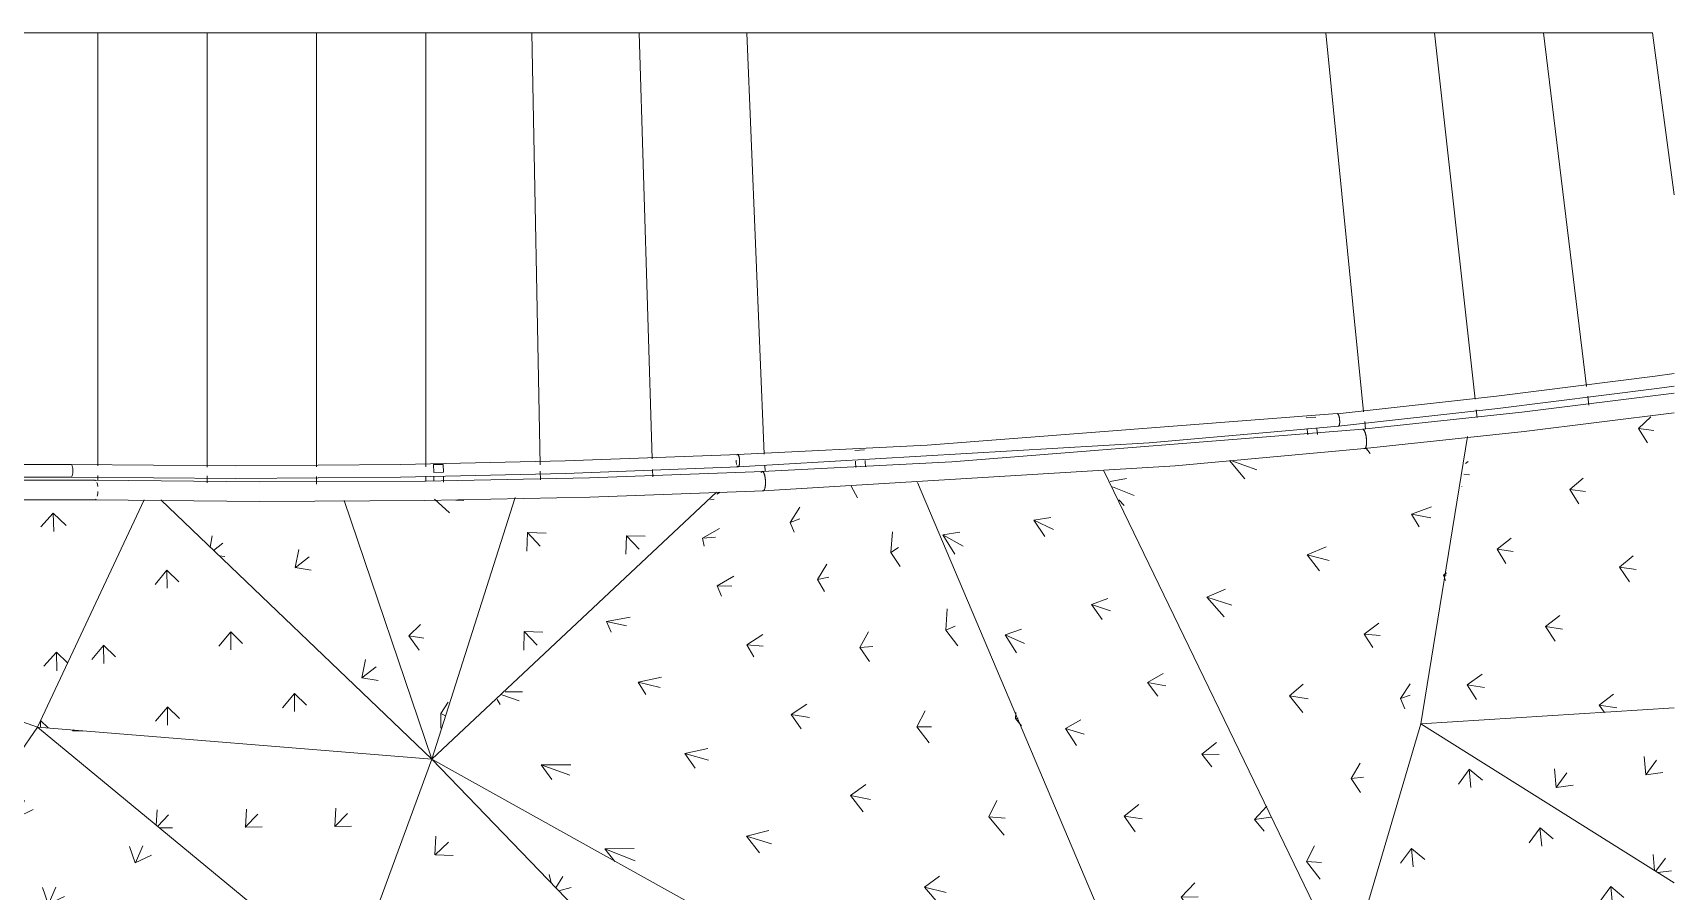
# Model space of a CAD drawing. Header units: millimetres. Extents: x -57519 to 497916, y -349472 to 446842.
# Drawn here: x 421262 to 425468, y 2126 to 4326 of the extents above; entities that cross this region are included whole.
import ezdxf

# ---------------------------------------------------------------- set-up
doc = ezdxf.new("R2010")
doc.units = ezdxf.units.MM
for name, color, linetype, lineweight in [('A-FLOR', 192, 'Continuous', 5), ('A-FLOR-HRAL', 11, 'Continuous', 5), ('A-FLOR-PATT', 8, 'Continuous', 5)]:
    doc.layers.add(name, color=color, linetype=linetype, lineweight=lineweight)

# ---------------------------------------------------------------- blocks, each defined once
blk = doc.blocks.new('Railings 6 - Railings 6-15750741-G_F SINGLE OCCUPANCY DIAGRAM')
at = {"layer": 'A-FLOR-HRAL'}
for p, q in [((95139.3, 3341.5), (95114.4, 3339.3)), ((95117, 3309.5), (95116.8, 3312)), ((95118.2, 3296), (95117, 3309.5)), ((95141.7, 3314.2), (95141.9, 3311.7)), ((95141.9, 3311.7), (95143.2, 3297.1)), ((93982.7, 3257.4), (93957.7, 3256.1)), ((91949.4, 3219.7), (90443.7, 3219.7)), ((92902.9, 3220.1), (92877.9, 3219.7)), ((92878.3, 3199.7), (92877.9, 3219.7)), ((92878.3, 3199.7), (92903.3, 3200.1)), ((92902.9, 3220.1), (92903.3, 3200.1)), ((93959.3, 3226.1), (93959.2, 3228.7)), ((93960.1, 3212.3), (93959.3, 3226.1)), ((93984.1, 3230), (93984.3, 3227.4)), ((93984.3, 3227.4), (93985, 3214)), ((90443.7, 3187.7), (91949.2, 3187.7)), ((92011, 3179.3), (90510.3, 3179.3)), ((91949.8, 3187.8), (91948.6, 3187.8)), ((92010.1, 3179.1), (92011.9, 3179.1)), ((92878.7, 3176.8), (92878.4, 3189.7)), ((92903.4, 3190.1), (92903.7, 3174.2)), ((90510.3, 3129.3), (92010.6, 3129.3)), ((92011.5, 3129.5), (92009.7, 3129.5)), ((92013.3, 3131.2), (92011.5, 3129.5))]:
    blk.add_line(p, q, dxfattribs=at)
at = {"layer": 'A-FLOR-HRAL', "flags": 128}
for points in [[(95193.9, 3350.1), (95601.7, 3395), (96008.8, 3446.2), (96057.4, 3453.1)], [(95197.1, 3318.3), (95605.2, 3363.2), (96012.5, 3414.4), (96057.4, 3420.8)], [(95259.1, 3310.2), (95667.2, 3354.3), (96057.4, 3402.6)], [(95193.9, 3350.2), (94142.6, 3269), (93657.1, 3245.7)], [(95264.1, 3260.5), (95672.6, 3304.6), (96057.4, 3352.2)], [(93658.4, 3213.8), (94712.3, 3275.6), (95197.1, 3318.3)], [(95259.2, 3310.2), (94206.2, 3226.5), (93720.5, 3202.1)], [(91949.4, 3219.7), (92371.4, 3216.4), (92793.4, 3219.5), (93215.3, 3229), (93637, 3244.8), (93657.1, 3245.7)], [(93722.6, 3152.1), (94778.9, 3216.6), (95264.1, 3260.5)], [(91948.9, 3219.5), (91950, 3219.5), (91951.2, 3218.4), (91952.2, 3216.3), (91953, 3213.4), (91953.5, 3209.8), (91953.8, 3205.7), (91953.8, 3201.5), (91953.4, 3197.5), (91952.8, 3193.9), (91952, 3191), (91950.9, 3188.9), (91949.8, 3187.8)], [(91949.2, 3187.7), (92371.4, 3184.4), (92793.6, 3187.5), (93215.7, 3197), (93637.7, 3212.8), (93658.4, 3213.7)], [(92011, 3179.3), (92433.1, 3175.2), (92855.3, 3177.5), (93277.4, 3186.1), (93699.3, 3201.2), (93720.4, 3202.1)], [(92015.3, 3174.1), (92016.5, 3169.5), (92017.4, 3163.8)], [(92010.6, 3129.3), (92433.1, 3125.2), (92855.6, 3127.5), (93278.1, 3136.1), (93700.4, 3151.2), (93722.6, 3152.1)], [(92017.8, 3151), (92017.2, 3144.7), (92016.3, 3139)]]:
    blk.add_lwpolyline(points, dxfattribs=at)
at = {"layer": 'A-FLOR-HRAL'}
for points, knots in [([(95197.5, 3318.4), (95198.2, 3318.8), (95199, 3319.9), (95199.6, 3322.4), (95199.9, 3324.1), (95200.1, 3325.5), (95200.2, 3327.1), (95200.2, 3328.7), (95200.2, 3330.4), (95200.2, 3332.1), (95200, 3333.9), (95199.8, 3336.2), (95199.4, 3338.9), (95198.8, 3341.7), (95198.2, 3344.1), (95197.4, 3346.1), (95196.4, 3348.4), (95195, 3350.1), (95194, 3350.3), (95193.5, 3350)], [-1, -1, -1, -1, -0.861111, -0.791667, -0.756944, -0.722222, -0.6875, -0.652778, -0.618056, -0.583333, -0.548611, -0.513889, -0.444444, -0.388889, -0.333333, -0.277778, -0.222222, -0.111111, 0, 0, 0, 0]), ([(95196.2, 3348.5), (95196.3, 3348.3), (95196.5, 3347.9), (95196.9, 3347.2), (95197.4, 3346.1), (95197.9, 3344.8), (95198.5, 3343.1), (95199, 3340.9), (95199.4, 3338.8), (95199.8, 3336.5), (95200.1, 3333.7), (95200.2, 3330.7), (95200.2, 3328), (95200.1, 3325.5), (95199.7, 3322.6), (95198.9, 3319.7), (95198, 3318.7), (95197.5, 3318.4)], [-0.8081348, -0.8081348, -0.8081348, -0.8081348, -0.7916667, -0.7569444, -0.7222222, -0.6875, -0.6527778, -0.5833333, -0.5486111, -0.5138889, -0.4444444, -0.3888889, -0.3333333, -0.2777778, -0.2222222, -0.1111111, 0, 0, 0, 0]), ([(95258.5, 3310), (95259.4, 3310.5), (95261, 3310), (95262.9, 3307.5), (95263.9, 3305.6), (95264.6, 3303.9), (95265.4, 3302), (95266.2, 3299.2), (95267.1, 3295.9), (95267.7, 3292.5), (95268.1, 3289.8), (95268.5, 3287), (95268.8, 3284.4), (95268.9, 3282.1), (95269, 3279.9), (95269, 3277.7), (95269, 3275.7), (95268.9, 3273.7), (95268.8, 3271.8), (95268.6, 3270), (95268.3, 3267.8), (95267.7, 3265.4), (95266.9, 3263.1), (95265.9, 3261.5), (95265.2, 3260.9), (95264.8, 3260.7)], [-1, -1, -1, -1, -0.861111, -0.791667, -0.756944, -0.722222, -0.6875, -0.652778, -0.583333, -0.548611, -0.513889, -0.479167, -0.444444, -0.416667, -0.388889, -0.361111, -0.333333, -0.305556, -0.277778, -0.25, -0.222222, -0.166667, -0.111111, -0.055556, 0, 0, 0, 0]), ([(95267.6, 3293), (95267.5, 3293.7), (95267.2, 3295), (95266.8, 3297), (95266.3, 3298.9), (95265.8, 3300.7), (95265.2, 3302.3), (95264.4, 3304.4), (95263.4, 3306.6), (95262.2, 3308.5), (95260.4, 3310.2), (95259.2, 3310.4), (95258.5, 3310)], [-0.4443693, -0.4443693, -0.4443693, -0.4443693, -0.4166667, -0.3888889, -0.3611111, -0.3333333, -0.3055556, -0.2777778, -0.2222222, -0.1666667, -0.1111111, 0, 0, 0, 0]), ([(95268.8, 3284.2), (95268.7, 3284.4), (95268.6, 3285.5), (95268.4, 3287.5), (95268.1, 3290.3), (95267.8, 3292.1), (95267.6, 3293)], [-0.5554591, -0.5554591, -0.5554591, -0.5554591, -0.5486111, -0.5138889, -0.4791667, -0.4444444, -0.4444444, -0.4444444, -0.4444444]), ([(95268.3, 3268.4), (95268.4, 3268.8), (95268.6, 3269.8), (95268.8, 3271.8), (95269, 3274.2), (95269, 3276.6), (95269, 3279.3), (95268.9, 3281.9), (95268.8, 3283.5), (95268.8, 3284.2)], [-0.7776446, -0.7776446, -0.7776446, -0.7776446, -0.7569444, -0.7222222, -0.6875, -0.6527778, -0.6180556, -0.5833333, -0.5555556, -0.5555556, -0.5555556, -0.5555556]), ([(93656.6, 3245.6), (93657.3, 3245.9), (93658.2, 3245.6), (93659.4, 3243.9), (93659.9, 3242.6), (93660.4, 3241.5), (93660.8, 3240.2), (93661.2, 3238.4), (93661.6, 3236.3), (93661.9, 3234.1), (93662.2, 3231.8), (93662.3, 3229), (93662.3, 3226), (93662.2, 3223.3), (93661.9, 3220.8), (93661.3, 3217.9), (93660.3, 3215.1), (93659.4, 3214.1), (93658.9, 3213.9)], [-1, -1, -1, -1, -0.861111, -0.791667, -0.756944, -0.722222, -0.6875, -0.652778, -0.583333, -0.548611, -0.513889, -0.444444, -0.388889, -0.333333, -0.277778, -0.222222, -0.111111, 0, 0, 0, 0]), ([(93658.9, 3213.8), (93659.5, 3214.1), (93660.4, 3215.2), (93661.2, 3217.7), (93661.6, 3219.4), (93661.9, 3220.8), (93662.1, 3222.3), (93662.2, 3223.9), (93662.3, 3225.6), (93662.3, 3227.4), (93662.3, 3229.1), (93662.2, 3231.5), (93661.9, 3234.2), (93661.5, 3237), (93661, 3239.4), (93660.4, 3241.5), (93659.9, 3242.6), (93659.7, 3243.1)], [-1, -1, -1, -1, -0.8611111, -0.7916667, -0.7569444, -0.7222222, -0.6875, -0.6527778, -0.6180556, -0.5833333, -0.5486111, -0.5138889, -0.4444444, -0.3888889, -0.3333333, -0.2777778, -0.2222222, -0.2222222, -0.2222222, -0.2222222]), ([(95264.8, 3260.7), (95265.8, 3261.2), (95267, 3262.9), (95268, 3266.6), (95268.3, 3268.1), (95268.3, 3268.4)], [-1, -1, -1, -1, -0.8611111, -0.7916667, -0.7777778, -0.7777778, -0.7777778, -0.7777778]), ([(93654.5, 3220.1), (93654.5, 3220.3), (93654.2, 3221.4), (93653.9, 3223.2), (93653.6, 3225.4), (93653.3, 3227.7), (93653.2, 3229.5), (93653.2, 3230.7)], [-0.6666667, -0.6666667, -0.6666667, -0.6666667, -0.6527778, -0.5833333, -0.5486111, -0.5138889, -0.4444444, -0.4444444, -0.4444444, -0.4444444]), ([(93653.2, 3230.7), (93653.2, 3230.6), (93653.2, 3229.9), (93653.3, 3228), (93653.5, 3225.3), (93654, 3222.4), (93654.3, 3220.8), (93654.5, 3220.1)], [-0.5555556, -0.5555556, -0.5555556, -0.5555556, -0.5486111, -0.5138889, -0.4444444, -0.3888889, -0.3333333, -0.3333333, -0.3333333, -0.3333333]), ([(93658.9, 3213.9), (93658.2, 3213.6), (93657.3, 3214), (93656.2, 3215.5), (93655.9, 3216.2), (93655.8, 3216.3)], [-1, -1, -1, -1, -0.8611111, -0.7916667, -0.7777778, -0.7777778, -0.7777778, -0.7777778]), ([(93719.7, 3201.9), (93720.8, 3202.3), (93722.3, 3201.8), (93724, 3199.2), (93724.9, 3197.2), (93725.6, 3195.5), (93726.2, 3193.5), (93727, 3190.7), (93727.6, 3187.3), (93728.1, 3183.9), (93728.3, 3181.2), (93728.5, 3178.4), (93728.6, 3175.8), (93728.7, 3173.4), (93728.6, 3171.2), (93728.5, 3169.1), (93728.4, 3167), (93728.2, 3165.1), (93727.9, 3163.2), (93727.6, 3161.4), (93727.2, 3159.2), (93726.5, 3156.8), (93725.5, 3154.6), (93724.5, 3153), (93723.7, 3152.5), (93723.3, 3152.3)], [-1, -1, -1, -1, -0.861111, -0.791667, -0.756944, -0.722222, -0.6875, -0.652778, -0.583333, -0.548611, -0.513889, -0.479167, -0.444444, -0.416667, -0.388889, -0.361111, -0.333333, -0.305556, -0.277778, -0.25, -0.222222, -0.166667, -0.111111, -0.055556, 0, 0, 0, 0]), ([(93726.6, 3192.2), (93726.4, 3192.8), (93726.1, 3193.9), (93725.4, 3196), (93724.5, 3198.2), (93723.4, 3200.2), (93721.8, 3202), (93720.6, 3202.2), (93719.7, 3201.9)], [-0.3332759, -0.3332759, -0.3332759, -0.3332759, -0.3055556, -0.2777778, -0.2222222, -0.1666667, -0.1111111, 0, 0, 0, 0]), ([(93723.3, 3152.3), (93724.3, 3152.7), (93725.7, 3154.4), (93726.8, 3158), (93727.2, 3159.5), (93727.3, 3159.8)], [-1, -1, -1, -1, -0.8611111, -0.7916667, -0.7777778, -0.7777778, -0.7777778, -0.7777778]), ([(93728, 3184.4), (93727.9, 3185.1), (93727.7, 3186.4), (93727.4, 3188.5), (93727, 3190.4), (93726.7, 3191.6), (93726.6, 3192.2)], [-0.4443519, -0.4443519, -0.4443519, -0.4443519, -0.4166667, -0.3888889, -0.3611111, -0.3333333, -0.3333333, -0.3333333, -0.3333333]), ([(93727.3, 3159.8), (93727.4, 3160.2), (93727.6, 3161.2), (93727.9, 3163.2), (93728.2, 3165.2), (93728.3, 3166.5), (93728.4, 3167)], [-0.7776613, -0.7776613, -0.7776613, -0.7776613, -0.7569444, -0.7222222, -0.6875, -0.6666667, -0.6666667, -0.6666667, -0.6666667]), ([(93728.6, 3175.6), (93728.6, 3175.8), (93728.6, 3176.9), (93728.5, 3178.9), (93728.3, 3181.7), (93728.1, 3183.5), (93728, 3184.4)], [-0.5554612, -0.5554612, -0.5554612, -0.5554612, -0.5486111, -0.5138889, -0.4791667, -0.4444444, -0.4444444, -0.4444444, -0.4444444]), ([(93728.4, 3167), (93728.4, 3167.4), (93728.5, 3168.5), (93728.6, 3170.7), (93728.7, 3173.2), (93728.6, 3174.9), (93728.6, 3175.6)], [-0.6666429, -0.6666429, -0.6666429, -0.6666429, -0.6527778, -0.6180556, -0.5833333, -0.5555556, -0.5555556, -0.5555556, -0.5555556])]:
    blk.add_open_spline(points, degree=3, knots=knots, dxfattribs=at)
for points in [[(95193.5, 3350), (95194, 3350.2), (95194.5, 3350.2), (95195, 3349.8)], [(95196, 3318.7), (95196.5, 3318.3), (95197, 3318.2), (95197.5, 3318.4)], [(95197.5, 3318.4), (95197, 3318.2), (95196.5, 3318.3), (95196, 3318.6)], [(93655.2, 3244.1), (93655.6, 3244.9), (93656.1, 3245.4), (93656.6, 3245.6)], [(93656.6, 3245.6), (93656.1, 3245.4), (93655.6, 3244.9), (93655.2, 3244.1)], [(93658.2, 3245.3), (93657.7, 3245.7), (93657.1, 3245.8), (93656.6, 3245.6)], [(95264.8, 3260.7), (95264, 3260.3), (95263.2, 3260.4), (95262.4, 3261)], [(95262.4, 3261), (95263.2, 3260.4), (95264, 3260.3), (95264.8, 3260.7)], [(91948.9, 3219.6), (91949.1, 3219.7), (91949.3, 3219.7), (91949.5, 3219.7)], [(93655.8, 3216.3), (93656.3, 3215.3), (93657.3, 3213.8), (93658.4, 3213.6), (93658.9, 3213.8)], [(93717.5, 3199.5), (93717.9, 3200.2), (93718.6, 3201.2), (93719.3, 3201.7), (93719.7, 3201.9)], [(93719.7, 3201.9), (93718.9, 3201.6), (93718.2, 3200.8), (93717.5, 3199.5)], [(92010.1, 3179.1), (92010.4, 3179.2), (92010.7, 3179.3), (92011, 3179.3)], [(92011.5, 3129.5), (92011.2, 3129.4), (92010.9, 3129.3), (92010.5, 3129.3)], [(93723.3, 3152.3), (93722.5, 3152), (93721.7, 3152.1), (93720.9, 3152.8)], [(93720.9, 3152.8), (93721.7, 3152.1), (93722.5, 3152), (93723.3, 3152.3)]]:
    blk.add_open_spline(points, degree=3, dxfattribs=at)
blk = doc.blocks.new('FP_895-G_F SINGLE OCCUPANCY DIAGRAM')
at = {"layer": 'A-FLOR-PATT'}
for p, q in [((95965.9, 3312.2), (95997.6, 3342)), ((95965.9, 3312.2), (96005, 3307)), ((95965.9, 3312.2), (95989.4, 3275.1)), ((95522.7, 3222.1), (95529, 3227.3)), ((95513.1, 3163.3), (95513.6, 3162.3)), ((95518.3, 3195.3), (95532.7, 3193.1)), ((95790.2, 3155.9), (95824, 3185)), ((95790.2, 3155.9), (95830.3, 3150.3)), ((95790.2, 3155.9), (95813, 3118.9)), ((95604, 3003), (95639.7, 3031.4)), ((95604, 3003), (95644.9, 2996.9)), ((95604, 3003), (95626.1, 2966)), ((95917.5, 2957), (95951.9, 2985.9)), ((95917.5, 2957), (95959.9, 2950.8)), ((95917.5, 2957), (95942.9, 2919.3)), ((95727.6, 2804.5), (95764, 2832.9)), ((95727.6, 2804.5), (95770.8, 2798)), ((95727.6, 2804.5), (95752.2, 2767)), ((95527, 2655), (95565.4, 2682.8)), ((95527, 2655), (95571.2, 2648.2)), ((95527, 2655), (95551, 2617.6)), ((95864.8, 2602.9), (95902, 2631.1)), ((95864.8, 2602.9), (95910.4, 2595.8)), ((95864.8, 2602.9), (95878.4, 2583.9))]:
    blk.add_line(p, q, dxfattribs=at)
blk = doc.blocks.new('FP_900-G_F SINGLE OCCUPANCY DIAGRAM')
at = {"layer": 'A-FLOR-PATT'}
for p, q in [((93948, 3164), (93964.1, 3134.5)), ((93587.6, 3128.9), (93597.1, 3130.8)), ((93603.8, 3143.9), (93612.2, 3148.7)), ((93792.2, 3071.6), (93816.7, 3110.2)), ((93792.2, 3071.6), (93816.9, 3080.9)), ((93792.2, 3071.6), (93802.4, 3046.3)), ((93567, 3031.2), (93610.6, 3055.5)), ((93567, 3031.2), (93600.8, 3033.5)), ((93567, 3031.2), (93571.1, 3010.4)), ((94050.2, 2993.9), (94054.4, 3047.6)), ((94050.2, 2993.9), (94069.9, 3007)), ((94050.2, 2993.9), (94073.6, 2958.8)), ((93862.2, 2925.2), (93885.6, 2964.6)), ((93604.7, 2908.7), (93647.1, 2933.8)), ((93604.7, 2908.7), (93642.8, 2907.9)), ((93604.7, 2908.7), (93616, 2882.5)), ((93862.2, 2925.2), (93891.1, 2931.3)), ((93862.2, 2925.2), (93879.6, 2894.6)), ((93320.9, 2817.2), (93381.5, 2828.9)), ((94190.7, 2795.3), (94193.9, 2849.8)), ((93320.9, 2817.2), (93372.6, 2806.4)), ((93320.9, 2817.2), (93333.3, 2790.3)), ((93680.5, 2757.9), (93721.9, 2783.8)), ((93970.4, 2750.6), (93992.7, 2790.7)), ((94190.7, 2795.3), (94214.7, 2805.2)), ((94190.7, 2795.3), (94221.3, 2754.9)), ((93680.5, 2757.9), (93722.9, 2753.9)), ((93680.5, 2757.9), (93698.9, 2726.5)), ((93970.4, 2750.6), (94003.6, 2753.5)), ((93970.4, 2750.6), (93994.9, 2714.7)), ((93402.5, 2662.2), (93461.9, 2674.7)), ((93402.5, 2662.2), (93458.5, 2648.2)), ((93402.5, 2662.2), (93422, 2630)), ((93040.8, 2617.5), (93048.8, 2604.9)), ((93053.3, 2629.1), (93097.7, 2613.8)), ((93061.8, 2637.2), (93105.7, 2637)), ((93794.4, 2579), (93834.7, 2605.7)), ((93794.4, 2579), (93841.1, 2571.8)), ((93794.4, 2579), (93820, 2542.3)), ((94116.7, 2547.7), (94137.9, 2588.6)), ((94369.4, 2568.5), (94370.3, 2584.1)), ((94369.4, 2568.5), (94376.3, 2570)), ((94369.4, 2568.5), (94384.9, 2549.6)), ((94116.7, 2547.7), (94154.2, 2547.4)), ((94116.7, 2547.7), (94148.4, 2506.5)), ((93522.1, 2479), (93580.5, 2492.3)), ((93153.5, 2450.4), (93227.3, 2423.2)), ((93153.5, 2450.4), (93181.2, 2412.1)), ((93153.5, 2450.4), (93230, 2450.3)), ((93522.1, 2479), (93582.4, 2461.8)), ((93522.1, 2479), (93548.8, 2441.5)), ((93946.4, 2371.8), (93985.7, 2399.3)), ((93946.4, 2371.8), (93997.4, 2361.5)), ((93946.4, 2371.8), (93979.2, 2329.8)), ((94301.1, 2316.5), (94321.3, 2358.3)), ((94301.1, 2316.5), (94342.9, 2313.1)), ((94301.1, 2316.5), (94339.9, 2270.1)), ((93679.8, 2267.6), (93737.1, 2281.7)), ((93316.9, 2234.8), (93392.3, 2235.5)), ((93316.9, 2234.8), (93395, 2204.4)), ((93316.9, 2234.8), (93342.6, 2202.6)), ((93679.8, 2267.6), (93744.4, 2247.2)), ((93679.8, 2267.6), (93713.6, 2224.8)), ((94136.5, 2136.4), (94174.7, 2164.7)), ((94136.5, 2136.4), (94191.8, 2122.9)), ((94136.5, 2136.4), (94176.4, 2089.1)), ((94523.6, 2057.1), (94542.7, 2099.7)), ((93875.6, 2027.9), (93931.9, 2042.8)), ((93875.6, 2027.9), (93944.5, 2004.4)), ((93875.6, 2027.9), (93916.6, 1979.8)), ((94523.6, 2057.1), (94569.7, 2050.5)), ((94523.6, 2057.1), (94569.6, 2005.3)), ((94364.7, 1872.7), (94401.9, 1901.8)), ((94364.7, 1872.7), (94424.3, 1856.1)), ((94364.7, 1872.7), (94411.7, 1820.2)), ((94129.3, 1765.3), (94164.7, 1775.7)), ((94631, 1580.8), (94667.1, 1610.7)), ((94631, 1580.8), (94694.9, 1560.9)), ((94631, 1580.8), (94685.2, 1522.9))]:
    blk.add_line(p, q, dxfattribs=at)
blk = doc.blocks.new('FP_901-G_F SINGLE OCCUPANCY DIAGRAM')
at = {"layer": 'A-FLOR-PATT'}
for p, q in [((94416.3, 3077), (94460, 3084.2)), ((94416.3, 3077), (94466.9, 3053.3)), ((94416.3, 3077), (94444.4, 3035.3)), ((94183.3, 3039.8), (94227, 3046.6)), ((94183.3, 3039.8), (94235.4, 3010.4)), ((94183.3, 3039.8), (94213.5, 2990.4)), ((94564.4, 2861.2), (94605.9, 2876.1)), ((94564.4, 2861.2), (94612.9, 2845)), ((94564.4, 2861.2), (94591.7, 2822.5)), ((94342.7, 2783.2), (94384.3, 2797.7)), ((94342.7, 2783.2), (94392.7, 2761.4)), ((94342.7, 2783.2), (94372.1, 2736.9)), ((94708, 2661.5), (94747.4, 2683.9)), ((94708, 2661.5), (94754.4, 2652.8)), ((94708, 2661.5), (94734.4, 2625.8)), ((94497.6, 2542.9), (94537, 2565)), ((94497.6, 2542.9), (94545.5, 2528.6)), ((94497.6, 2542.9), (94526.1, 2499.6)), ((94847.1, 2477.8), (94884.4, 2507.7)), ((94847.1, 2477.8), (94891.4, 2476.5)), ((94847.1, 2477.8), (94872.7, 2445.1)), ((94648, 2318.7), (94685.3, 2348.4)), ((94648, 2318.7), (94693.8, 2311.9)), ((94648, 2318.7), (94675.7, 2278.4)), ((94981.8, 2310), (95013.7, 2344)), ((94981.8, 2310), (95024, 2316.2)), ((94981.8, 2310), (95006.5, 2280.4)), ((94793.9, 2110.6), (94829.1, 2147.9)), ((94793.9, 2110.6), (94837.6, 2111.3)), ((94793.9, 2110.6), (94820.8, 2073.3)), ((94640.1, 1948.1), (94641.2, 1949.3)), ((94935.4, 1918.5), (94968.5, 1963.4)), ((94935.4, 1918.5), (94977, 1926.7)), ((94935.4, 1918.5), (94961.4, 1884.3)), ((95072.3, 1742.5), (95103.3, 1795)), ((95072.3, 1742.5), (95111.9, 1758.2)), ((95072.3, 1742.5), (95097.5, 1711.3)), ((94758.6, 1679.5), (94791.8, 1724.3)), ((94758.6, 1679.5), (94801.8, 1682.3)), ((94758.6, 1679.5), (94786.8, 1637.7)), ((94906.9, 1463.1), (94937.9, 1515.5)), ((94906.9, 1463.1), (94947.9, 1473.3)), ((94906.9, 1463.1), (94934.2, 1424.3))]:
    blk.add_line(p, q, dxfattribs=at)
blk = doc.blocks.new('FP_902-G_F SINGLE OCCUPANCY DIAGRAM')
at = {"layer": 'A-FLOR-PATT'}
for p, q in [((95266.6, 3263.2), (95278.1, 3247.7)), ((94917.7, 3229.8), (94957.4, 3183.5)), ((94921.4, 3230.1), (94987.7, 3206)), ((94611.6, 3176.4), (94653.4, 3184.4)), ((94618.1, 3163), (94673.2, 3140.7)), ((94634.3, 3129.7), (94648, 3114.9)), ((95384.3, 3092.2), (95435.8, 3111.1)), ((95384.3, 3092.2), (95433.5, 3083.5)), ((95384.3, 3092.2), (95403.8, 3060)), ((95116.5, 2988.5), (95165.9, 3008.4)), ((95116.5, 2988.5), (95172.8, 2974.1)), ((95116.5, 2988.5), (95148.1, 2947.3)), ((95466, 2936.1), (95474.3, 2942)), ((95466, 2936.1), (95473.4, 2936.5)), ((95466, 2936.1), (95471.1, 2922.7)), ((94860, 2879.7), (94907.2, 2900.5)), ((94860, 2879.7), (94923.4, 2859.5)), ((94860, 2879.7), (94903.8, 2829.3)), ((95263.3, 2784.7), (95300.4, 2813.5)), ((95263.3, 2784.7), (95303.7, 2781.9)), ((95263.3, 2784.7), (95284.7, 2750.9)), ((95071.8, 2627.1), (95106.9, 2657.2)), ((95355.8, 2620.2), (95380.8, 2657.9)), ((95071.8, 2627.1), (95119.4, 2618.8)), ((95071.8, 2627.1), (95105.5, 2584.3)), ((95355.8, 2620.2), (95380.5, 2628.9)), ((95355.8, 2620.2), (95367.1, 2593.7)), ((95229.6, 2414.8), (95252.4, 2453.9)), ((95229.6, 2414.8), (95261.3, 2418.1)), ((95229.6, 2414.8), (95253.1, 2379.4)), ((95114.7, 2201.9), (95135.4, 2242.4)), ((95114.7, 2201.9), (95153.6, 2199.8)), ((95114.7, 2201.9), (95150.5, 2157.4))]:
    blk.add_line(p, q, dxfattribs=at)
blk = doc.blocks.new('FP_903-G_F SINGLE OCCUPANCY DIAGRAM')
at = {"layer": 'A-FLOR-PATT'}
for p, q in [((92880.1, 3130.6), (92918.6, 3095.8)), ((92934.7, 3128.8), (92955.9, 3127.4)), ((92815, 2780.9), (92844.7, 2809.5)), ((92815, 2780.9), (92853.1, 2774.8)), ((92815, 2780.9), (92840.7, 2743.6)), ((92896.4, 2581.8), (92915.5, 2610.5)), ((92896.4, 2581.8), (92896.3, 2544.4)), ((92896.4, 2581.8), (92908.8, 2575.6))]:
    blk.add_line(p, q, dxfattribs=at)

msp = doc.modelspace()

# ---------------------------------------------------------------- hatches: boundary and pattern name
at = {"layer": 'A-FLOR-PATT'}
h = msp.add_hatch(dxfattribs=at)
h.set_pattern_fill('FP_522', color=256, style=0, pattern_type=2)
h.set_pattern_definition([(66.675, (318875.48, -65181.82), (-89.07055, 230.8921), [47.554, -311.124]), (23.08, (318875.48, -65181.82), (-89.06973, 230.8922), [47.099, -204.095]), (111.095, (318875.48, -65181.82), (-231.08736, -98.4731), [46.402, -201.075])])
h.paths.add_polyline_path([(420969.2, 2104.7), (421273.7, 2547), (419605.8, 3129.5), (419564.1, 3129.5), (420549.5, 2410.8)], flags=0)
h = msp.add_hatch(dxfattribs=at)
h.set_pattern_fill('FP_521', color=256, style=0, pattern_type=2)
h.set_pattern_definition([(271.257, (438890.44, -2078.75), (178.347, -169.3954), [47.282, -309.344]), (227.661, (438890.44, -2078.75), (178.347, -169.3942), [47.472, -205.712]), (316.475, (438890.44, -2078.75), (170.5225, 187.1466), [46.12, -199.852])])
h.paths.add_polyline_path([(421273.7, 2547), (421546.8, 3129.5), (421414.7, 3129.5), (419605.8, 3129.5), (419766.5, 3073.4)], flags=0)
h = msp.add_hatch(dxfattribs=at)
h.set_pattern_fill('FP_411', color=256, style=0, pattern_type=2)
h.set_pattern_definition([(270.199, (445733.82, -2219.67), (163.4589, -158.0502), [46.463, -303.981]), (229.86, (445733.82, -2219.67), (163.4608, -158.048), [47.188, -204.48]), (315.964, (445733.82, -2219.67), (162.242, 192.3915), [42.633, -184.741])])
h.paths.add_polyline_path([(422284.1, 2464.3), (421588.3, 3128.5), (421546.5, 3128.8), (421273.7, 2547), (422072.4, 2481.6)], flags=0)
h = msp.add_hatch(dxfattribs=at)
h.set_pattern_fill('FP_413', color=256, style=0, pattern_type=2)
h.set_pattern_definition([(38.195, (342404, -36865.3), (50.05758, 248.11795), [45.805, -299.68]), (351.148, (342404, -36865.3), (50.05635, 248.1185), [42.025, -182.108]), (78.594, (342404, -36865.3), (-221.4631, 34.4897), [47.46, -205.658])])
h.paths.add_polyline_path([(422284.1, 2464.3), (422059.9, 3127.6), (421783, 3125.6), (421592.6, 3126.2), (422072.4, 2666.9)], flags=0)
h = msp.add_hatch(dxfattribs=at)
h.set_pattern_fill('FP_322', color=256, style=0, pattern_type=2)
h.set_pattern_definition([(313.18, (388780.77, 20635.99), (253.8717, -8.06695), [47.625, -311.585]), (268.18, (388780.77, 20636), (253.8719, -8.067), [47.625, -206.375]), (358.18, (388780.77, 20636), (8.067, 253.8719), [47.625, -206.375])])
h.paths.add_polyline_path([(422284.1, 2464.3), (423013.5, 3148.8), (422779, 3141), (422497.4, 3133.4), (422310.4, 2547)], flags=0)
h = msp.add_hatch(dxfattribs=at)
h.set_pattern_fill('FP_248', color=256, style=0, pattern_type=2)
h.set_pattern_definition([(53.849, (330278.83, -44707.9), (-22.67905, 251.47925), [46.554, -304.581]), (7.939, (330278.83, -44707.9), (-22.6773, 251.4791), [43.508, -188.535]), (95.153, (330278.83, -44707.9), (-229.81925, -32.0499), [47.344, -205.156])])
h.paths.add_polyline_path([(425467.9, 2147.7), (425467.9, 2595.8), (424819, 2555.1), (425073.9, 2395.1)], flags=0)
h = msp.add_hatch(dxfattribs=at)
h.set_pattern_fill('FP_412', color=256, style=0, pattern_type=2)
h.set_pattern_definition([(66.451, (334881.66, -68218.23), (-80.17596, 222.31242), [47.423, -310.262]), (25.328, (334881.66, -68218.23), (-80.17726, 222.3123), [46.276, -200.531]), (109.832, (334881.66, -68218.23), (-223.08264, -105.58485), [44.312, -192.017])])
h.paths.add_polyline_path([(422072.4, 1887.4), (421273.7, 2547), (420969.2, 2104.7), (421815.5, 1938)], flags=0)
h = msp.add_hatch(dxfattribs=at)
h.set_pattern_fill('FP_415', color=256, style=0, pattern_type=2)
h.set_pattern_definition([(45.952, (333400.03, -35322.25), (15.46863, 250.84573), [46.633, -305.096]), (0.491, (333400.03, -35322.25), (15.46795, 250.84576), [42.953, -186.13]), (86.471, (333400.03, -35322.25), (-229.0751, -1.9613), [47.123, -204.199])])
h.paths.add_polyline_path([(422072.4, 1887.4), (422284.1, 2464.3), (421273.7, 2547), (421967.8, 1973.8)], flags=0)
h = msp.add_hatch(dxfattribs=at)
h.set_pattern_fill('FP_249', color=256, style=0, pattern_type=2)
h.set_pattern_definition([(275.323, (439178.17, 411.18), (181.2146, -150.1894), [46.998, -307.486]), (233.814, (439178.17, 411.18), (181.215, -150.1885), [47.105, -204.123]), (320.348, (439178.17, 411.18), (148.3294, 202.765), [44.13, -191.232])])
h.paths.add_polyline_path([(424629.9, 1915.1), (425467.9, 1925.4), (425467.9, 2147.7), (424819, 2555.1), (424647.2, 1973.8)], flags=0)
h = msp.add_hatch(dxfattribs=at)
h.set_pattern_fill('FP_320', color=256, style=0, pattern_type=2)
h.set_pattern_definition([(43.332, (312915.13, -35565.11), (12.3938, 253.0321), [47.347, -309.766]), (358.154, (312915.13, -35565.11), (12.3934, 253.0321), [46.405, -201.09]), (87.196, (312915.13, -35565.11), (-247.3662, 7.9716), [47.5, -205.835])])
h.paths.add_polyline_path([(423871.7, 819.4), (422284.1, 2464.3), (422072.4, 1887.4), (423528.1, 1023.4)], flags=0)
h = msp.add_hatch(dxfattribs=at)
h.set_pattern_fill('FP_325', color=256, style=0, pattern_type=2)
h.set_pattern_definition([(58.733, (311046.7, -58156.27), (-57.50342, 243.44884), [47.599, -311.414]), (14.579, (311046.7, -58156.27), (-57.503, 243.4483), [47.241, -204.713]), (103.29, (311046.7, -58156.27), (-243.8412, -63.42065), [46.903, -203.245])])
h.paths.add_polyline_path([(423871.7, 819.4), (424306.7, 1339.2), (422284.1, 2464.3), (423528.1, 1175.4)], flags=0)

# ---------------------------------------------------------------- linework, layer by layer
at = {"layer": 'A-FLOR'}
for p, q in [((422268.4, 4326.3), (419648.4, 4326.3)), ((421428.4, 3216.6), (421428.4, 4326.3)), ((421708.4, 3213.1), (421708.4, 4326.3)), ((421988.4, 3213.5), (421988.4, 4326.3)), ((422540.3, 4326.3), (422268.4, 4326.3)), ((422268.4, 3214.3), (422268.4, 4326.3)), ((423091.7, 4326.3), (422540.3, 4326.3)), ((422561.8, 3219), (422540.3, 4326.3)), ((422849, 3234.2), (422815.9, 4326.3)), ((424853.6, 4326.3), (423091.7, 4326.3)), ((423136.2, 3246.2), (423091.7, 4326.3)), ((424672.2, 3354.7), (424575.1, 4326.3)), ((424957.9, 3386.9), (424853.6, 4326.3)), ((425132.8, 4326.3), (424853.6, 4326.3)), ((425412.7, 4326.3), (425132.8, 4326.3)), ((425243.4, 3420.1), (425132.8, 4326.3)), ((425467.9, 3911.4), (425412.7, 4326.3)), ((425249.3, 3372.1), (425246.5, 3394.8)), ((424676.7, 3310), (424674.8, 3329.7)), ((424963, 3340.4), (424960.9, 3360.1)), ((424819, 2555.1), (424938.6, 3291.4)), ((422562.5, 3180.9), (422562.1, 3202.5)), ((422850.4, 3188.6), (422849.9, 3207.1)), ((423138.1, 3201.6), (423137.4, 3218)), ((424629.9, 1915.1), (424006.1, 3203.9)), ((421428.4, 3178.5), (421428.4, 3191.4)), ((421708.4, 3173.1), (421708.4, 3191)), ((421988.4, 3169.2), (421988.4, 3188.7)), ((422268.4, 3176.3), (422268.4, 3190.2)), ((424306.7, 1339.2), (423529.1, 3173.4)), ((419605.8, 3129.5), (421273.7, 2547)), ((421273.7, 2547), (421546.8, 3129.5)), ((422284.1, 2464.3), (421589.3, 3129.3)), ((422059.9, 3127.6), (422284.1, 2464.3)), ((422284.1, 2464.3), (423013.5, 3148.8)), ((422498, 3135.5), (422284.1, 2464.3)), ((424819, 2555.1), (425467.9, 2595.8)), ((420969.2, 2104.7), (421273.7, 2547)), ((421273.7, 2547), (422284.1, 2464.3)), ((422072.4, 1887.4), (421273.7, 2547)), ((424629.9, 1915.1), (424819, 2555.1)), ((424819, 2555.1), (425467.9, 2147.7)), ((422072.4, 1887.4), (422284.1, 2464.3)), ((424306.7, 1339.2), (422284.1, 2464.3)), ((423871.7, 819.4), (422284.1, 2464.3))]:
    msp.add_line(p, q, dxfattribs=at)

# ---------------------------------------------------------------- block references
for name in ['FP_895-G_F SINGLE OCCUPANCY DIAGRAM', 'FP_902-G_F SINGLE OCCUPANCY DIAGRAM', 'FP_900-G_F SINGLE OCCUPANCY DIAGRAM', 'FP_903-G_F SINGLE OCCUPANCY DIAGRAM', 'FP_901-G_F SINGLE OCCUPANCY DIAGRAM']:
    msp.add_blockref(name, (329410.6, 0), dxfattribs=at)
at = {"layer": 'A-FLOR-HRAL'}
msp.add_blockref('Railings 6 - Railings 6-15750741-G_F SINGLE OCCUPANCY DIAGRAM', (329410.6, 0), dxfattribs=at)

doc.saveas('drawing.dxf')
